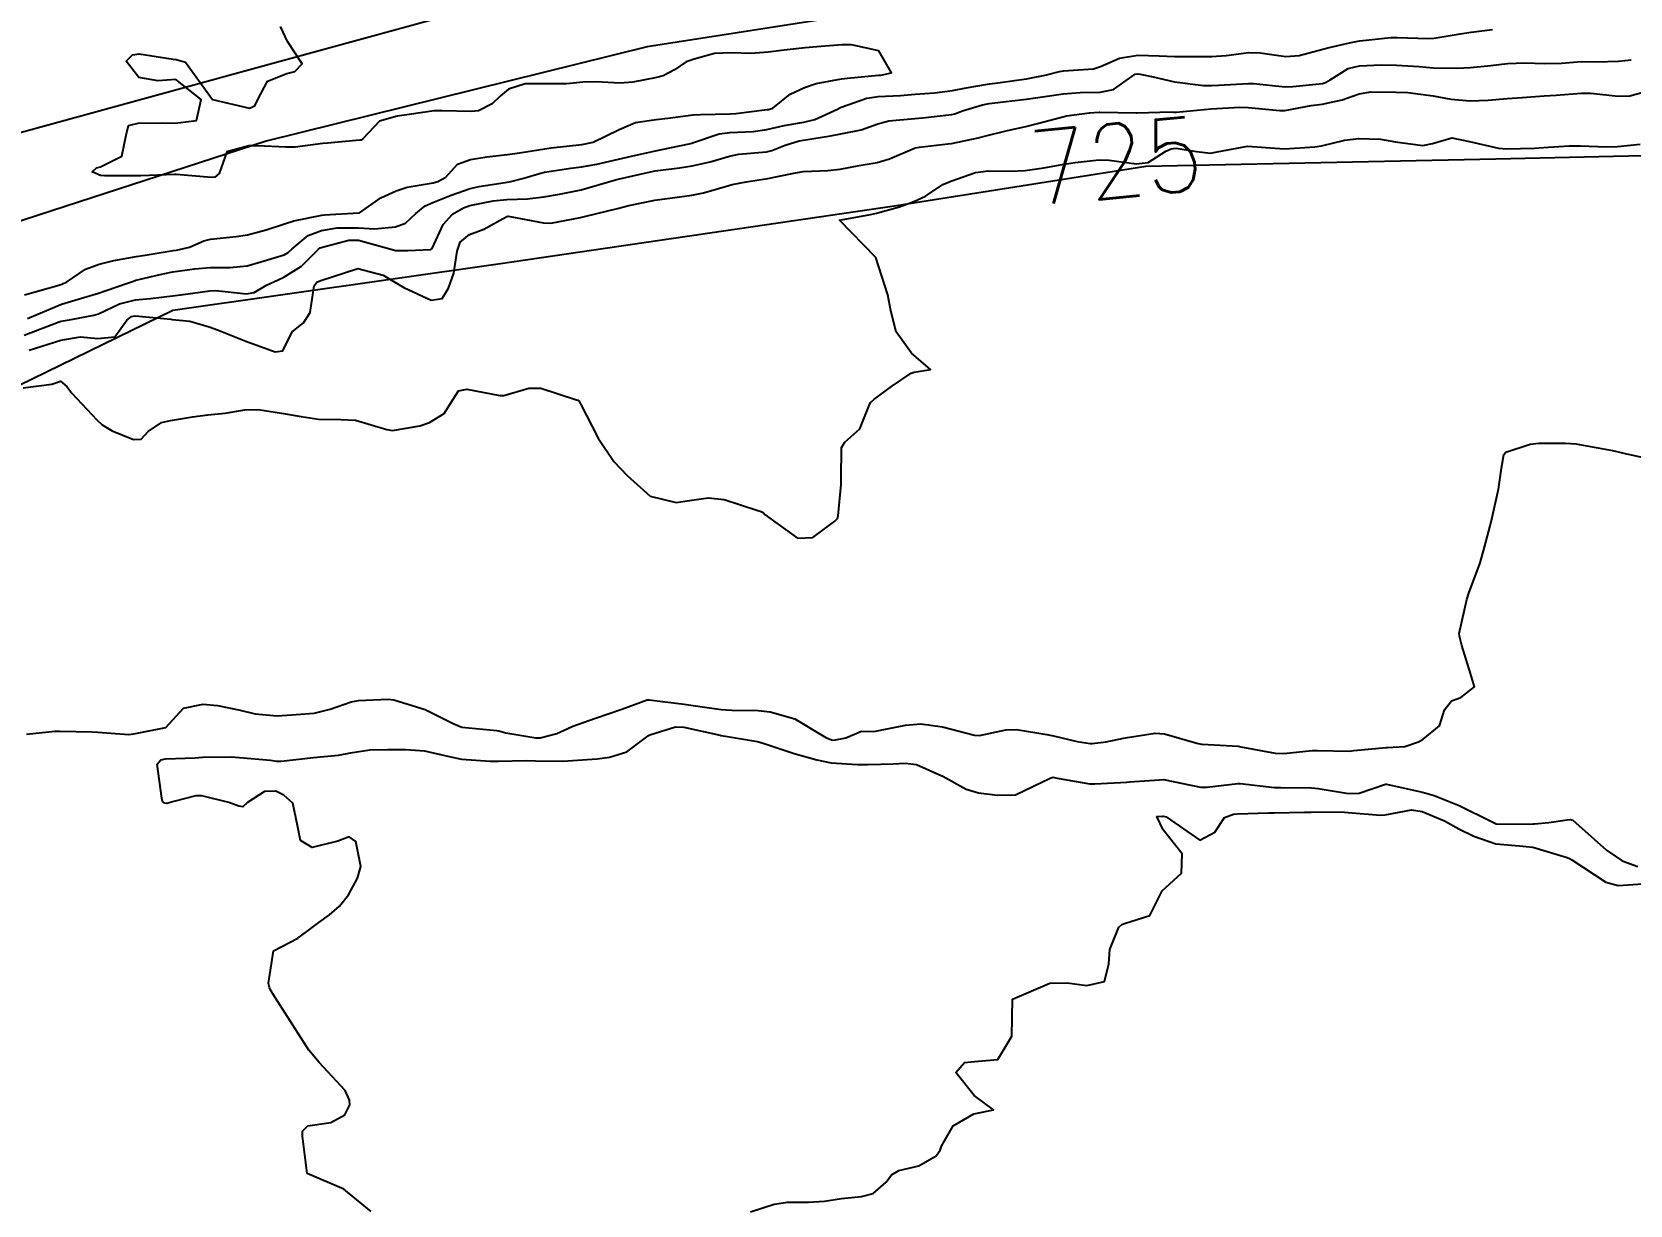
# Model space of a CAD drawing. Header units: metres. Extents: x 286371 to 293043, y 7462578 to 7466404.
# Drawn here: x 291261.7 to 291348.2, y 7463505.4 to 7463568.8 of the extents above; entities that cross this region are included whole.
import ezdxf
from ezdxf.enums import TextEntityAlignment as Align

# ---------------------------------------------------------------- set-up
doc = ezdxf.new("R2010")
doc.units = ezdxf.units.M
doc.header["$MEASUREMENT"] = 0
for name, color, linetype in [('Cotas', 45, 'Continuous'), ('Curvas de Nivel 1m', 11, 'Continuous'), ('Curvas de Nivel 5m', 15, 'Continuous'), ('Divisas', 45, 'Continuous'), ('Linha Férrea', 20, 'Continuous')]:
    doc.layers.add(name, color=color, linetype=linetype)
doc.styles.add('Style-STANDARD', font='STANDARD.shx')

msp = doc.modelspace()

# ---------------------------------------------------------------- linework, layer by layer
at = {"layer": 'Curvas de Nivel 1m', "flags": 128}
for points, elevation in [([(291261.343, 7463554.607), (291263.194, 7463555.14), (291263.353, 7463555.194), (291263.426, 7463555.22), (291263.601, 7463555.291), (291264.638, 7463556.003), (291265.369, 7463556.262), (291266.16, 7463556.465), (291267.376, 7463556.678), (291267.855, 7463556.749), (291269.381, 7463557.008), (291269.552, 7463557.031), (291270.25, 7463557.191), (291271.039, 7463557.53), (291271.391, 7463557.614), (291272.788, 7463557.758), (291273.395, 7463557.865), (291274.397, 7463558.131), (291275.404, 7463558.451), (291275.9, 7463558.614), (291277.412, 7463558.924), (291277.556, 7463558.938), (291279.414, 7463559.046), (291279.445, 7463559.054), (291280.609, 7463559.854), (291281.432, 7463560.234), (291282.024, 7463560.427), (291283.439, 7463560.675), (291283.691, 7463560.74), (291284.124, 7463560.984), (291284.751, 7463561.678), (291285.459, 7463561.936), (291286.345, 7463562.067), (291287.463, 7463562.196), (291288.102, 7463562.287), (291289.468, 7463562.514), (291289.81, 7463562.559), (291291.472, 7463562.738), (291292.082, 7463562.862), (291293.485, 7463563.554), (291294.381, 7463563.931), (291295.493, 7463564.098), (291296.125, 7463564.162), (291297.495, 7463564.341), (291297.893, 7463564.371), (291299.489, 7463564.4), (291299.811, 7463564.417), (291301.493, 7463564.631), (291301.565, 7463564.642), (291301.796, 7463564.71), (291302.733, 7463565.473), (291303.511, 7463565.824), (291304.147, 7463566.042), (291305.519, 7463566.296), (291305.841, 7463566.328), (291307.522, 7463566.487), (291307.651, 7463566.494), (291308.217, 7463566.614), (291307.542, 7463567.805), (291306.061, 7463568.14), (291305.554, 7463568.131), (291304.192, 7463568.034), (291303.55, 7463567.967), (291302.409, 7463567.839), (291301.549, 7463567.731), (291300.608, 7463567.669), (291299.548, 7463567.703), (291298.648, 7463567.658), (291297.543, 7463567.366), (291297.116, 7463567.206), (291296.479, 7463566.79), (291295.872, 7463566.456), (291295.528, 7463566.375), (291294.226, 7463566.122), (291293.522, 7463566.062), (291292.252, 7463566.124), (291291.523, 7463566.12), (291290.67, 7463566.031), (291289.521, 7463566.032), (291288.414, 7463566.028), (291287.516, 7463565.727), (291287.074, 7463565.377), (291286.632, 7463564.948), (291285.887, 7463564.57), (291285.497, 7463564.522), (291283.914, 7463564.572), (291283.498, 7463564.56), (291282.135, 7463564.374), (291281.493, 7463564.279), (291280.529, 7463563.998), (291279.624, 7463563.052), (291279.542, 7463562.985), (291279.473, 7463562.971), (291277.728, 7463562.823), (291277.47, 7463562.795), (291275.968, 7463562.605), (291275.466, 7463562.59), (291273.937, 7463562.667), (291273.467, 7463562.674), (291272.272, 7463562.352), (291271.861, 7463561.168), (291271.636, 7463560.976), (291271.441, 7463560.95), (291269.53, 7463561.116), (291269.443, 7463561.12), (291267.618, 7463561.055), (291267.441, 7463561.049), (291265.657, 7463561.045), (291265.441, 7463561.061), (291264.988, 7463561.271), (291265.236, 7463561.479), (291265.448, 7463561.54), (291266.597, 7463562.107), (291266.826, 7463563.244), (291266.962, 7463563.762), (291267.484, 7463563.905), (291268.778, 7463563.922), (291269.484, 7463563.895), (291270.64, 7463564.033), (291270.889, 7463565.184), (291269.52, 7463566.258), (291268.546, 7463566.192), (291267.521, 7463566.369), (291266.839, 7463567.245), (291267.184, 7463567.595), (291267.54, 7463567.652), (291269.376, 7463567.367), (291269.536, 7463567.341), (291270.036, 7463567.197), (291271.504, 7463565.174), (291273.497, 7463564.701), (291273.797, 7463564.843), (291273.936, 7463565.138), (291274.482, 7463566.167), (291275.526, 7463566.579), (291275.949, 7463566.687), (291276.356, 7463567.102), (291275.552, 7463568.315), (291275.178, 7463569.12)], 721), ([(291261.497, 7463553.331), (291263.336, 7463554.105), (291264.242, 7463554.379), (291265.346, 7463554.708), (291265.756, 7463554.85), (291266.902, 7463555.241), (291267.232, 7463555.36), (291267.356, 7463555.397), (291268.826, 7463555.748), (291269.364, 7463555.848), (291270.533, 7463556.02), (291271.368, 7463556.086), (291272.44, 7463556.086), (291273.37, 7463556.179), (291274.118, 7463556.388), (291275.379, 7463556.776), (291275.599, 7463556.893), (291275.814, 7463557.108), (291276.671, 7463557.82), (291277.399, 7463558.083), (291278.242, 7463558.231), (291279.402, 7463558.244), (291280.256, 7463558.187), (291281.403, 7463558.284), (291281.943, 7463558.48), (291282.496, 7463559.008), (291282.998, 7463559.423), (291283.423, 7463559.608), (291284.405, 7463560.004), (291285.435, 7463560.36), (291285.922, 7463560.472), (291287.441, 7463560.71), (291287.63, 7463560.742), (291288.333, 7463560.921), (291289.177, 7463561.18), (291289.449, 7463561.239), (291290.877, 7463561.459), (291291.454, 7463561.542), (291292.283, 7463561.685), (291293.456, 7463561.949), (291294.167, 7463562.117), (291295.466, 7463562.403), (291295.796, 7463562.471), (291297.283, 7463562.777), (291297.428, 7463562.812), (291297.465, 7463562.825), (291298.908, 7463563.321), (291299.474, 7463563.394), (291300.748, 7463563.453), (291301.477, 7463563.56), (291302.414, 7463563.767), (291303.483, 7463563.954), (291304.067, 7463564.095), (291305.296, 7463564.657), (291305.423, 7463564.727), (291305.496, 7463564.763), (291306.892, 7463565.245), (291307.505, 7463565.342), (291308.711, 7463565.401), (291309.507, 7463565.457), (291310.544, 7463565.544), (291311.511, 7463565.662), (291312.263, 7463565.803), (291313.516, 7463566.018), (291313.965, 7463566.08), (291315.521, 7463566.297), (291315.701, 7463566.322), (291316.539, 7463566.489), (291317.312, 7463566.693), (291317.528, 7463566.727), (291319.153, 7463566.827), (291319.532, 7463566.954), (291320.554, 7463567.414), (291321.541, 7463567.574), (291322.695, 7463567.545), (291323.541, 7463567.507), (291324.68, 7463567.5), (291325.541, 7463567.501), (291326.315, 7463567.56), (291327.545, 7463567.727), (291328.153, 7463567.697), (291329.542, 7463567.509), (291330.259, 7463567.558), (291331.549, 7463567.9), (291331.825, 7463567.976), (291332.987, 7463568.233), (291333.446, 7463568.336), (291333.556, 7463568.355), (291335.228, 7463568.53), (291335.559, 7463568.538), (291337.243, 7463568.485), (291337.559, 7463568.503), (291338.977, 7463568.729), (291339.564, 7463568.819), (291340.718, 7463568.966)], 722), ([(291261.31, 7463552.428), (291263.157, 7463553.133), (291263.322, 7463553.187), (291263.865, 7463553.286), (291265.089, 7463553.507), (291265.329, 7463553.588), (291266.464, 7463554.121), (291267.341, 7463554.336), (291268.154, 7463554.411), (291269.344, 7463554.551), (291269.91, 7463554.632), (291271.349, 7463554.836), (291271.678, 7463554.84), (291273.347, 7463554.67), (291273.749, 7463554.738), (291274.416, 7463555.129), (291275.048, 7463555.43), (291275.361, 7463555.563), (291276.313, 7463556.157), (291277.24, 7463557.087), (291277.319, 7463557.151), (291277.385, 7463557.18), (291278.879, 7463557.574), (291279.392, 7463557.565), (291281.34, 7463557.025), (291281.384, 7463557.01), (291281.406, 7463557.001), (291282.063, 7463557.014), (291283.314, 7463557.066), (291283.386, 7463557.124), (291283.978, 7463558.411), (291284.488, 7463558.978), (291285.069, 7463559.32), (291285.421, 7463559.436), (291286.679, 7463559.692), (291287.427, 7463559.766), (291288.534, 7463559.806), (291289.424, 7463559.912), (291290.269, 7463560.05), (291291.432, 7463560.287), (291293.293, 7463560.837), (291293.435, 7463560.874), (291295.018, 7463561.236), (291295.444, 7463561.314), (291296.749, 7463561.484), (291297.446, 7463561.588), (291298.41, 7463561.8), (291299.455, 7463562.12), (291299.967, 7463562.227), (291301.459, 7463562.351), (291301.752, 7463562.417), (291302.47, 7463562.699), (291303.22, 7463562.936), (291303.468, 7463562.981), (291304.923, 7463563.212), (291305.474, 7463563.314), (291306.576, 7463563.539), (291307.482, 7463563.853), (291308.075, 7463564.025), (291309.487, 7463564.149), (291309.893, 7463564.184), (291311.491, 7463564.368), (291311.649, 7463564.404), (291312.056, 7463564.556), (291313.15, 7463564.889), (291313.5, 7463564.954), (291314.893, 7463565.124), (291315.504, 7463565.201), (291316.632, 7463565.363), (291317.509, 7463565.48), (291318.418, 7463565.553), (291319.511, 7463565.578), (291320.23, 7463565.717), (291321.215, 7463566.419), (291321.401, 7463566.541), (291321.526, 7463566.567), (291321.67, 7463566.555), (291322.368, 7463566.402), (291323.52, 7463566.134), (291325.091, 7463565.927), (291325.518, 7463565.933), (291325.898, 7463565.96), (291327.52, 7463566.047), (291327.793, 7463566.038), (291329.518, 7463565.862), (291329.919, 7463565.877), (291331.521, 7463566.05), (291331.682, 7463566.092), (291331.95, 7463566.248), (291332.915, 7463566.852), (291333.536, 7463567.005), (291334.701, 7463567.043), (291335.537, 7463567.034), (291336.759, 7463566.953), (291337.535, 7463566.898), (291338.814, 7463566.867), (291339.536, 7463566.903), (291340.635, 7463567.021), (291341.539, 7463567.128), (291342.467, 7463567.163), (291343.54, 7463567.117), (291344.454, 7463567.147), (291345.542, 7463567.226), (291346.359, 7463567.215), (291347.543, 7463567.247), (291348.229, 7463567.319)], 723), ([(291261.591, 7463551.621), (291263.307, 7463552.167), (291264.36, 7463552.333), (291265.309, 7463552.257), (291266.216, 7463552.345), (291266.878, 7463553.241), (291267.122, 7463553.442), (291267.328, 7463553.477), (291269.24, 7463553.291), (291269.325, 7463553.284), (291270.285, 7463553.19), (291271.32, 7463552.885), (291271.766, 7463552.719), (291273.308, 7463552.102), (291274.898, 7463551.522), (291275.301, 7463551.587), (291275.819, 7463552.602), (291276.423, 7463553.098), (291276.776, 7463553.65), (291277.005, 7463555.09), (291277.152, 7463555.293), (291277.359, 7463555.396), (291278.638, 7463555.793), (291279.369, 7463556.038), (291280.723, 7463555.675), (291281.358, 7463555.301), (291281.854, 7463555.017), (291283.334, 7463554.323), (291283.914, 7463554.407), (291284.267, 7463554.981), (291284.556, 7463555.781), (291284.732, 7463556.974), (291284.896, 7463557.46), (291285.392, 7463557.878), (291286.18, 7463558.172), (291287.412, 7463558.847), (291287.487, 7463558.859), (291289.398, 7463558.501), (291289.8, 7463558.496), (291291.403, 7463558.789), (291291.471, 7463558.805), (291291.693, 7463558.87), (291293.411, 7463559.279), (291294.02, 7463559.439), (291295.418, 7463559.74), (291296.351, 7463559.86), (291297.423, 7463560.008), (291298.054, 7463560.135), (291299.431, 7463560.529), (291299.599, 7463560.575), (291300.354, 7463560.731), (291301.291, 7463560.862), (291301.437, 7463560.882), (291302.939, 7463561.195), (291303.443, 7463561.276), (291304.78, 7463561.328), (291305.445, 7463561.411), (291306.481, 7463561.606), (291307.451, 7463561.767), (291308.105, 7463561.964), (291309.463, 7463562.541), (291309.502, 7463562.555), (291309.742, 7463562.59), (291311.261, 7463562.774), (291311.468, 7463562.803), (291312.915, 7463563.101), (291313.475, 7463563.25), (291314.496, 7463563.502), (291315.482, 7463563.714), (291316.11, 7463563.87), (291317.491, 7463564.248), (291317.676, 7463564.287), (291318.928, 7463564.453), (291319.445, 7463564.495), (291319.495, 7463564.496), (291321.458, 7463564.451), (291321.495, 7463564.448), (291323.366, 7463564.516), (291323.496, 7463564.5), (291323.609, 7463564.496), (291325.499, 7463564.678), (291327.058, 7463564.764), (291327.501, 7463564.753), (291329.214, 7463564.573), (291329.499, 7463564.581), (291330.916, 7463564.85), (291331.504, 7463564.932), (291332.594, 7463565.152), (291333.513, 7463565.476), (291334.138, 7463565.592), (291335.515, 7463565.581), (291336.14, 7463565.56), (291337.512, 7463565.376), (291338.461, 7463565.199), (291339.509, 7463565.102), (291340.483, 7463565.146), (291341.511, 7463565.223), (291342.326, 7463565.278), (291343.513, 7463565.367), (291344.163, 7463565.416), (291345.516, 7463565.525), (291346.04, 7463565.513), (291347.514, 7463565.35), (291348.151, 7463565.368), (291349.521, 7463565.753)], 724), ([(291261.45, 7463530.854), (291262.98, 7463531.009), (291263.263, 7463531.017), (291264.98, 7463530.976), (291265.295, 7463530.954), (291266.978, 7463530.84), (291267.332, 7463530.886), (291268.984, 7463531.214), (291269.942, 7463532.258), (291271.003, 7463532.464), (291271.772, 7463532.403), (291272.999, 7463532.155), (291273.805, 7463531.947), (291274.995, 7463531.848), (291275.779, 7463531.892), (291276.998, 7463531.993), (291277.868, 7463532.205), (291279.007, 7463532.598), (291279.394, 7463532.663), (291281.01, 7463532.736), (291281.315, 7463532.715), (291283.002, 7463532.191), (291284.547, 7463531.415), (291284.988, 7463531.228), (291286.871, 7463531.051), (291286.985, 7463531.022), (291287.36, 7463530.929), (291288.98, 7463530.655), (291289.227, 7463530.654), (291290.119, 7463530.887), (291290.71, 7463531.157), (291290.99, 7463531.28), (291292.151, 7463531.703), (291293.001, 7463531.978), (291293.63, 7463532.21), (291295.012, 7463532.704), (291295.12, 7463532.705), (291297.009, 7463532.47), (291297.373, 7463532.414), (291299.005, 7463532.178), (291299.594, 7463532.154), (291301.002, 7463532.13), (291301.658, 7463532.057), (291302.989, 7463531.678), (291304.668, 7463530.669), (291304.972, 7463530.538), (291305.107, 7463530.527), (291305.745, 7463530.653), (291306.602, 7463531.018), (291306.979, 7463530.997), (291307.36, 7463531.007), (291308.985, 7463531.345), (291309.81, 7463531.412), (291310.984, 7463531.254), (291312.717, 7463530.799), (291312.978, 7463530.779), (291314.409, 7463531.087), (291314.983, 7463531.106), (291316.623, 7463530.837), (291316.978, 7463530.757), (291318.264, 7463530.455), (291318.973, 7463530.344), (291319.074, 7463530.341), (291319.825, 7463530.432), (291320.765, 7463530.63), (291320.978, 7463530.676), (291322.472, 7463530.902), (291322.981, 7463530.86), (291324.736, 7463530.358), (291324.973, 7463530.311), (291325.021, 7463530.307), (291326.972, 7463530.193), (291327.12, 7463530.174), (291328.967, 7463529.821), (291329.446, 7463529.808), (291330.969, 7463529.961), (291331.265, 7463529.965), (291332.97, 7463529.936), (291333.231, 7463529.97), (291334.973, 7463530.123), (291335.049, 7463530.128), (291335.978, 7463530.189), (291336.724, 7463530.432), (291336.98, 7463530.574), (291337.849, 7463531.304), (291338.121, 7463532.158), (291338.506, 7463532.658), (291339.014, 7463532.839), (291339.749, 7463533.408), (291339.531, 7463534.137), (291339.057, 7463535.647), (291338.939, 7463536.146), (291338.927, 7463536.286), (291339.077, 7463537.019), (291339.329, 7463538.14), (291339.435, 7463538.474), (291340.046, 7463540.121), (291340.294, 7463540.959), (291340.593, 7463542.113), (291340.705, 7463542.567), (291341.044, 7463544.107), (291341.066, 7463544.226), (291341.201, 7463545.238), (291341.337, 7463545.978), (291341.44, 7463546.101), (291342.765, 7463546.537), (291343.222, 7463546.588), (291344.678, 7463546.597), (291345.222, 7463546.549), (291347.012, 7463546.223), (291347.217, 7463546.188), (291348.052, 7463546.002), (291349.21, 7463545.733)], 726), ([(291280.083, 7463505.042), (291278.602, 7463506.244), (291276.614, 7463507.094), (291276.368, 7463509.099), (291276.366, 7463509.381), (291276.653, 7463509.66), (291277.893, 7463509.838), (291278.662, 7463510.266), (291278.926, 7463510.805), (291278.917, 7463511.061), (291278.682, 7463511.579), (291277.27, 7463513.086), (291276.714, 7463513.75), (291275.853, 7463515.108), (291274.768, 7463516.807), (291274.576, 7463517.127), (291274.524, 7463517.382), (291274.804, 7463519.124), (291276.108, 7463519.812), (291276.823, 7463520.341), (291277.25, 7463520.666), (291277.834, 7463521.079), (291278.369, 7463521.544), (291278.85, 7463522.153), (291279.337, 7463523.055), (291279.524, 7463523.701), (291279.262, 7463525.049), (291278.898, 7463525.305), (291278.288, 7463525.067), (291276.889, 7463524.729), (291276.258, 7463525.104), (291276.105, 7463525.907), (291275.852, 7463527.111), (291275.359, 7463527.544), (291274.934, 7463527.776), (291274.313, 7463527.754), (291273.4, 7463527.147), (291273.146, 7463526.925), (291272.921, 7463526.964), (291272.381, 7463527.163), (291270.929, 7463527.517), (291270.602, 7463527.516), (291269.408, 7463527.207), (291269.033, 7463527.103), (291268.923, 7463527.118), (291268.796, 7463527.216), (291268.76, 7463527.383), (291268.503, 7463529.221), (291268.714, 7463529.462), (291268.959, 7463529.513), (291270.571, 7463529.579), (291270.96, 7463529.607), (291272.506, 7463529.616), (291272.961, 7463529.594), (291274.644, 7463529.444), (291274.958, 7463529.381), (291275.221, 7463529.382), (291276.962, 7463529.593), (291278.309, 7463529.719), (291278.966, 7463529.835), (291280.012, 7463529.995), (291280.969, 7463530.024), (291281.951, 7463530.028), (291282.968, 7463529.957), (291284.295, 7463529.644), (291284.962, 7463529.49), (291286.519, 7463529.382), (291286.961, 7463529.395), (291288.456, 7463529.418), (291288.962, 7463529.404), (291290.453, 7463529.391), (291290.962, 7463529.417), (291292.295, 7463529.523), (291292.965, 7463529.601), (291293.914, 7463529.886), (291294.982, 7463530.699), (291295.039, 7463530.757), (291295.15, 7463530.812), (291296.539, 7463531.243), (291296.991, 7463531.232), (291298.95, 7463530.79), (291298.984, 7463530.782), (291299.238, 7463530.751), (291300.97, 7463530.449), (291301.343, 7463530.344), (291302.961, 7463529.798), (291304.176, 7463529.456), (291304.954, 7463529.302), (291306.391, 7463529.204), (291306.953, 7463529.214), (291308.318, 7463529.25), (291308.954, 7463529.279), (291309.564, 7463529.203), (291310.944, 7463528.603), (291310.965, 7463528.595), (291311.003, 7463528.573), (291312.259, 7463527.873), (291312.931, 7463527.677), (291313.959, 7463527.549), (291314.93, 7463527.562), (291316.803, 7463528.477), (291316.906, 7463528.514), (291316.945, 7463528.516), (291317.173, 7463528.471), (291318.94, 7463528.172), (291319.222, 7463528.158), (291320.942, 7463528.258), (291321.084, 7463528.27), (291322.715, 7463528.388), (291322.925, 7463528.404), (291322.944, 7463528.404), (291323.028, 7463528.383), (291324.939, 7463527.992), (291325.299, 7463527.988), (291326.942, 7463528.187), (291327.077, 7463528.187), (291328.939, 7463527.974), (291329.272, 7463527.957), (291330.939, 7463527.943), (291331.286, 7463527.912), (291332.935, 7463527.647), (291333.507, 7463527.654), (291334.943, 7463528.151), (291334.993, 7463528.154), (291336.937, 7463527.715), (291337.571, 7463527.528), (291338.927, 7463527), (291340.662, 7463526.118), (291340.912, 7463526), (291341.043, 7463525.982), (291342.913, 7463525.994), (291342.999, 7463525.997), (291343.77, 7463526.072), (291344.761, 7463526.212), (291344.917, 7463526.231), (291345.062, 7463526.197), (291345.233, 7463526.048), (291346.885, 7463524.575), (291347.728, 7463524.007), (291348.576, 7463523.697)], 727), ([(291300.588, 7463505.018), (291301.867, 7463505.433), (291302.597, 7463505.544), (291303.741, 7463505.533), (291304.598, 7463505.593), (291305.515, 7463505.736), (291306.602, 7463505.844), (291307.224, 7463506.006), (291307.931, 7463506.615), (291308.222, 7463507.008), (291308.624, 7463507.249), (291309.707, 7463507.509), (291310.636, 7463508.049), (291310.859, 7463508.353), (291310.931, 7463508.57), (291311.549, 7463509.673), (291312.671, 7463510.315), (291312.861, 7463510.351), (291313.738, 7463510.528), (291312.685, 7463511.299), (291311.695, 7463512.56), (291312.176, 7463513.089), (291312.713, 7463513.154), (291313.978, 7463513.262), (291314.734, 7463514.514), (291314.764, 7463516.514), (291316.778, 7463517.38), (291317.717, 7463517.405), (291318.776, 7463517.26), (291319.731, 7463517.478), (291319.975, 7463518.427), (291320.028, 7463519.204), (291320.512, 7463520.419), (291320.683, 7463520.56), (291320.827, 7463520.602), (291322.193, 7463521.035), (291322.854, 7463522.384), (291323.897, 7463523.341), (291323.934, 7463524.369), (291322.903, 7463525.676), (291322.561, 7463526.39), (291322.878, 7463526.422), (291322.915, 7463526.422), (291323.068, 7463526.382), (291324.895, 7463525.117), (291325.699, 7463525.545), (291326.221, 7463526.335), (291326.721, 7463526.524), (291326.917, 7463526.548), (291328.626, 7463526.592), (291328.919, 7463526.594), (291330.559, 7463526.63), (291330.92, 7463526.637), (291332.512, 7463526.649), (291332.92, 7463526.617), (291334.661, 7463526.465), (291334.918, 7463526.486), (291336.35, 7463526.755), (291336.921, 7463526.666), (291338.117, 7463526.156), (291338.908, 7463525.727), (291339.708, 7463525.326), (291340.896, 7463524.912), (291342.183, 7463524.806), (291342.894, 7463524.737), (291344.767, 7463524.175), (291344.885, 7463524.13), (291345.015, 7463524.052), (291346.856, 7463522.842), (291347.516, 7463522.674), (291348.856, 7463522.76)], 728)]:
    msp.add_lwpolyline(points, dxfattribs=dict(at, elevation=elevation))
at = {"layer": 'Curvas de Nivel 5m', "elevation": 725, "flags": 128}
msp.add_lwpolyline([(291261.268, 7463549.586), (291262.808, 7463549.775), (291263.274, 7463549.946), (291263.627, 7463549.655), (291263.892, 7463549.295), (291265.243, 7463547.847), (291265.542, 7463547.572), (291266.069, 7463547.258), (291267.225, 7463546.796), (291267.645, 7463546.809), (291268.031, 7463547.222), (291268.746, 7463547.7), (291269.236, 7463547.808), (291270.42, 7463548.007), (291271.243, 7463548.115), (291272.186, 7463548.22), (291273.243, 7463548.401), (291273.973, 7463548.403), (291275.241, 7463548.217), (291276.303, 7463548.033), (291277.236, 7463547.888), (291278.434, 7463547.869), (291279.236, 7463547.834), (291280.933, 7463547.324), (291281.228, 7463547.279), (291282.714, 7463547.52), (291283.235, 7463547.703), (291284.037, 7463548.188), (291284.515, 7463548.976), (291284.811, 7463549.421), (291285.262, 7463549.506), (291287.034, 7463549.161), (291287.257, 7463549.164), (291288.614, 7463549.564), (291289.264, 7463549.557), (291291.193, 7463548.938), (291291.255, 7463548.915), (291291.313, 7463548.874), (291291.405, 7463548.719), (291292.358, 7463546.857), (291293.205, 7463545.606), (291293.923, 7463544.834), (291295.178, 7463543.73), (291296.577, 7463543.389), (291297.174, 7463543.472), (291298.31, 7463543.635), (291299.176, 7463543.536), (291300.93, 7463542.966), (291301.167, 7463542.892), (291301.275, 7463542.831), (291301.381, 7463542.721), (291303.145, 7463541.446), (291303.959, 7463541.491), (291305.16, 7463542.365), (291305.292, 7463542.523), (291305.333, 7463542.652), (291305.493, 7463544.346), (291305.49, 7463544.65), (291305.523, 7463546.347), (291305.697, 7463546.647), (291306.506, 7463547.365), (291307.021, 7463548.628), (291307.094, 7463548.79), (291307.259, 7463548.945), (291308.225, 7463549.654), (291309.281, 7463550.38), (291309.446, 7463550.428), (291310.324, 7463550.579), (291309.297, 7463551.463), (291308.48, 7463552.607), (291308.189, 7463553.754), (291308.018, 7463554.614), (291307.374, 7463556.624), (291305.404, 7463558.654), (291307.08, 7463558.959), (291307.41, 7463559.024), (291308.649, 7463559.373), (291309.42, 7463559.661), (291310.061, 7463559.949), (291311.001, 7463560.571), (291311.299, 7463560.704), (291311.437, 7463560.752), (291312.768, 7463561.221), (291313.446, 7463561.319), (291314.668, 7463561.293), (291315.446, 7463561.334), (291316.45, 7463561.489), (291317.452, 7463561.663), (291318.153, 7463561.764), (291319.456, 7463561.907), (291319.993, 7463561.9), (291321.453, 7463561.705), (291322.094, 7463561.765), (291323.06, 7463562.391), (291323.344, 7463562.508), (291323.466, 7463562.533), (291323.622, 7463562.537), (291324.715, 7463562.366), (291325.463, 7463562.266), (291325.834, 7463562.347), (291327.469, 7463562.647), (291329.223, 7463562.533), (291329.467, 7463562.511), (291331.112, 7463562.617), (291331.47, 7463562.678), (291332.741, 7463562.97), (291333.477, 7463563.074), (291334.656, 7463563.027), (291335.475, 7463562.896), (291336.96, 7463562.684), (291337.474, 7463562.805), (291338.522, 7463563.105), (291339.476, 7463562.908), (291341.043, 7463562.538), (291341.47, 7463562.51), (291343.001, 7463562.551), (291343.472, 7463562.576), (291344.863, 7463562.664), (291345.474, 7463562.679), (291346.878, 7463562.618), (291347.473, 7463562.636), (291348.711, 7463562.761)], dxfattribs=at)
at = {"layer": 'Divisas'}
msp.add_lwpolyline([(291496.293, 7463541.617), (291481.196, 7463548.202), (291465.281, 7463553.199), (291451.562, 7463557.247), (291432.408, 7463562.45), (291425.964, 7463563.903), (291405.572, 7463563.283), (291375.158, 7463562.72), (291340.908, 7463561.941), (291321.978, 7463561.55), (291308.49, 7463559.424), (291287.068, 7463556.293), (291269.353, 7463553.773), (291249.613, 7463544.131), (291228.427, 7463534.16), (291227.968, 7463534.946), (291200.083, 7463520.19), (291200.87, 7463518.488), (291193.569, 7463515.219), (291199.685, 7463503.269)], dxfattribs=at)
at = {"layer": 'Linha Férrea'}
for points in [[(291163.129, 7463517.691), (291192.727, 7463534.328), (291217.444, 7463547.011), (291235.166, 7463553.885), (291246.189, 7463558.129), (291260.575, 7463563.249), (291273.444, 7463566.782), (291287.815, 7463570.727), (291310.281, 7463575.262), (291320.468, 7463576.638), (291331.958, 7463578.189), (291363.086, 7463579.496), (291373.015, 7463579.396), (291381.904, 7463579.306), (291397.534, 7463578.096), (291418.575, 7463575.292), (291447.452, 7463569.902), (291481.568, 7463560.126), (291496.129, 7463554.773)], [(291485.421, 7463554.481), (291472.701, 7463558.448), (291455.509, 7463563.598), (291431.953, 7463568.863), (291404.735, 7463573.123), (291388.647, 7463574.692), (291381.904, 7463574.885), (291360.432, 7463575.456), (291343.103, 7463574.584), (291329.31, 7463573.383), (291295, 7463568.029), (291274.398, 7463562.932), (291259.138, 7463557.969), (291242.713, 7463552.257), (291223.471, 7463544.763), (291210.697, 7463538.704), (291203.119, 7463535.097), (291187.122, 7463526.668), (291150.241, 7463506.394)]]:
    msp.add_lwpolyline(points, dxfattribs=at)

# ---------------------------------------------------------------- texts
at = {"layer": 'Cotas', "style": 'Style-STANDARD'}
msp.add_text('725', height=4, rotation=5.33099, dxfattribs=at).set_placement((291320.364, 7463561.87, 725), align=Align.MIDDLE_CENTER)

doc.saveas('drawing.dxf')
